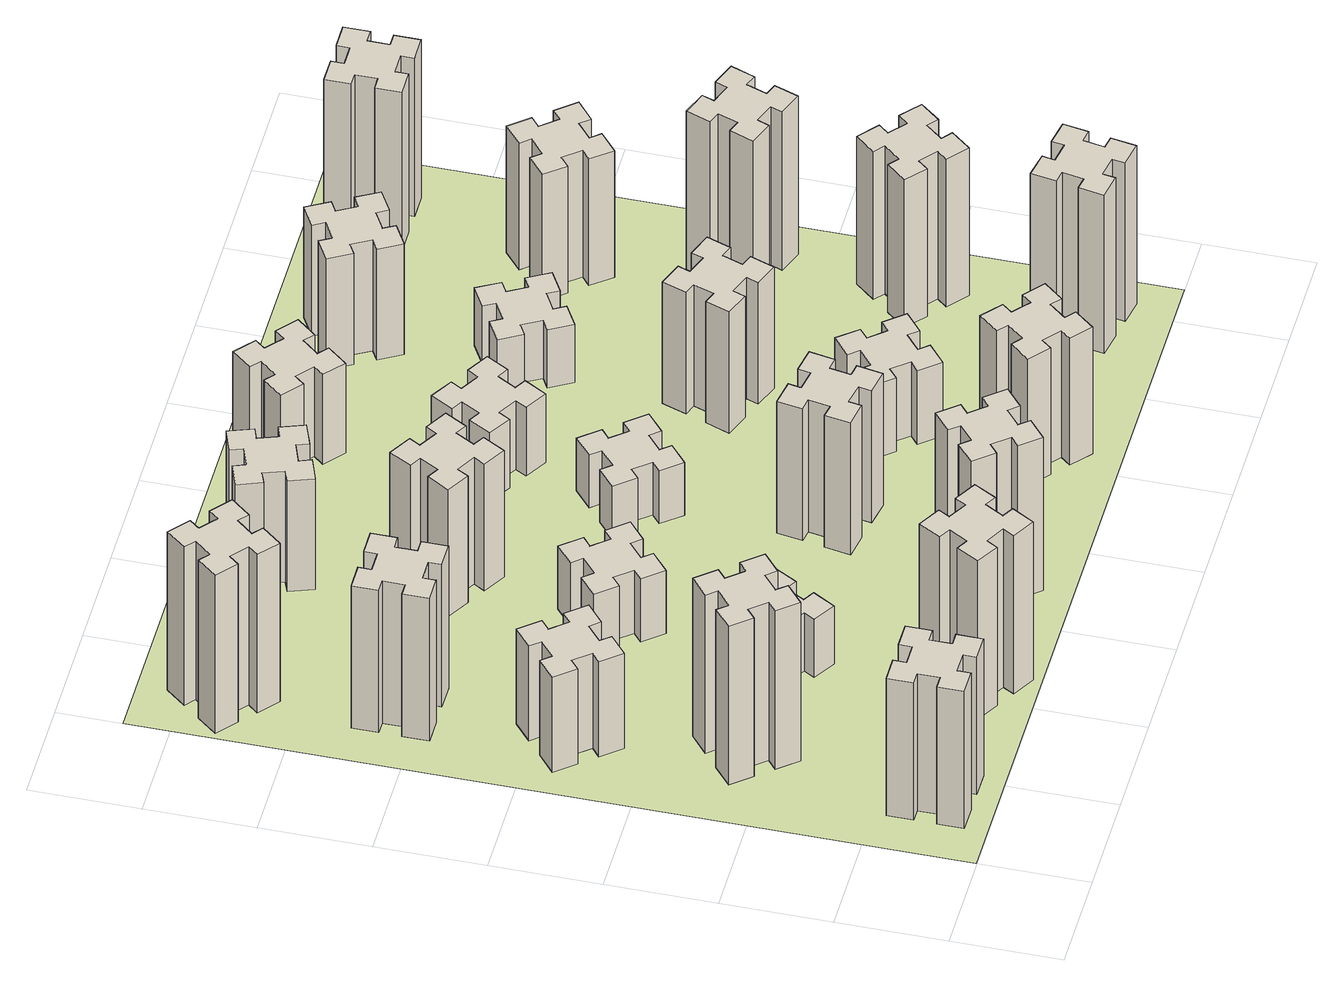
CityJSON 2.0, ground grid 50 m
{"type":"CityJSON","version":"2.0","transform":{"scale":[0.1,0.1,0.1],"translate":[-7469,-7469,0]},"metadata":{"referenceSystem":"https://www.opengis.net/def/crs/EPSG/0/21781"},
"CityObjects":{
"building1":{"type":"Building","attributes":{"class":"1000","function":"1000","usage":"1000","yearOfConstruction":2016,"roofType":"1000","measuredHeight":78,"storeysAboveGround":30,"storeysBelowGround":0},"geometry":[{"type":"Solid","lod":"1","boundaries":[[[[0,1,2,3,4,5,6,7,8,9,10,11,12,13,14,15,16,17,18,19]],[[17,16,20,21]],[[16,15,22,20]],[[15,14,23,22]],[[14,13,24,23]],[[13,12,25,24]],[[12,11,26,25]],[[11,10,27,26]],[[10,9,28,27]],[[9,8,29,28]],[[8,7,30,29]],[[7,6,31,30]],[[6,5,32,31]],[[5,4,33,32]],[[4,3,34,33]],[[3,2,35,34]],[[2,1,36,35]],[[1,0,37,36]],[[0,19,38,37]],[[19,18,39,38]],[[18,17,21,39]],[[24,25,26,27,28,29,30,31,32,33,34,35,36,37,38,39,21,20,22,23]]]]}]},
"building2":{"type":"Building","attributes":{"class":"1000","function":"1000","usage":"1000","yearOfConstruction":2016,"roofType":"1000","measuredHeight":90,"storeysAboveGround":30,"storeysBelowGround":0},"geometry":[{"type":"Solid","lod":"1","boundaries":[[[[40,41,42,43,44,45,46,47,48,49,50,51,52,53,54,55,56,57,58,59]],[[57,56,60,61]],[[56,55,62,60]],[[55,54,63,62]],[[54,53,64,63]],[[53,52,65,64]],[[52,51,66,65]],[[51,50,67,66]],[[50,49,68,67]],[[49,48,69,68]],[[48,47,70,69]],[[47,46,71,70]],[[46,45,72,71]],[[45,44,73,72]],[[44,43,74,73]],[[43,42,75,74]],[[42,41,76,75]],[[41,40,77,76]],[[40,59,78,77]],[[59,58,79,78]],[[58,57,61,79]],[[64,65,66,67,68,69,70,71,72,73,74,75,76,77,78,79,61,60,62,63]]]]}]},
"building3":{"type":"Building","attributes":{"class":"1000","function":"1000","usage":"1000","yearOfConstruction":2016,"roofType":"1000","measuredHeight":54,"storeysAboveGround":30,"storeysBelowGround":0},"geometry":[{"type":"Solid","lod":"1","boundaries":[[[[80,81,82,83,84,85,86,87,88,89,90,91,92,93,94,95,96,97,98,99]],[[97,96,100,101]],[[96,95,102,100]],[[95,94,103,102]],[[94,93,104,103]],[[93,92,105,104]],[[92,91,106,105]],[[91,90,107,106]],[[90,89,108,107]],[[89,88,109,108]],[[88,87,110,109]],[[87,86,111,110]],[[86,85,112,111]],[[85,84,113,112]],[[84,83,114,113]],[[83,82,115,114]],[[82,81,116,115]],[[81,80,117,116]],[[80,99,118,117]],[[99,98,119,118]],[[98,97,101,119]],[[104,105,106,107,108,109,110,111,112,113,114,115,116,117,118,119,101,100,102,103]]]]}]},
"building4":{"type":"Building","attributes":{"class":"1000","function":"1000","usage":"1000","yearOfConstruction":2016,"roofType":"1000","measuredHeight":81,"storeysAboveGround":30,"storeysBelowGround":0},"geometry":[{"type":"Solid","lod":"1","boundaries":[[[[120,121,122,123,124,125,126,127,128,129,130,131,132,133,134,135,136,137,138,139]],[[137,136,140,141]],[[136,135,142,140]],[[135,134,143,142]],[[134,133,144,143]],[[133,132,145,144]],[[132,131,146,145]],[[131,130,147,146]],[[130,129,148,147]],[[129,128,149,148]],[[128,127,150,149]],[[127,126,151,150]],[[126,125,152,151]],[[125,124,153,152]],[[124,123,154,153]],[[123,122,155,154]],[[122,121,156,155]],[[121,120,157,156]],[[120,139,158,157]],[[139,138,159,158]],[[138,137,141,159]],[[144,145,146,147,148,149,150,151,152,153,154,155,156,157,158,159,141,140,142,143]]]]}]},
"building5":{"type":"Building","attributes":{"class":"1000","function":"1000","usage":"1000","yearOfConstruction":2016,"roofType":"1000","measuredHeight":90,"storeysAboveGround":30,"storeysBelowGround":0},"geometry":[{"type":"Solid","lod":"1","boundaries":[[[[160,161,162,163,164,165,166,167,168,169,170,171,172,173,174,175,176,177,178,179]],[[177,176,180,181]],[[176,175,182,180]],[[175,174,183,182]],[[174,173,184,183]],[[173,172,185,184]],[[172,171,186,185]],[[171,170,187,186]],[[170,169,188,187]],[[169,168,189,188]],[[168,167,190,189]],[[167,166,191,190]],[[166,165,192,191]],[[165,164,193,192]],[[164,163,194,193]],[[163,162,195,194]],[[162,161,196,195]],[[161,160,197,196]],[[160,179,198,197]],[[179,178,199,198]],[[178,177,181,199]],[[184,185,186,187,188,189,190,191,192,193,194,195,196,197,198,199,181,180,182,183]]]]}]},
"building6":{"type":"Building","attributes":{"class":"1000","function":"1000","usage":"1000","yearOfConstruction":2016,"roofType":"1000","measuredHeight":90,"storeysAboveGround":30,"storeysBelowGround":0},"geometry":[{"type":"Solid","lod":"1","boundaries":[[[[200,201,202,203,204,205,206,207,208,209,210,211,212,213,214,215,216,217,218,219]],[[217,216,220,221]],[[216,215,222,220]],[[215,214,223,222]],[[214,213,224,223]],[[213,212,225,224]],[[212,211,226,225]],[[211,210,227,226]],[[210,209,228,227]],[[209,208,229,228]],[[208,207,230,229]],[[207,206,231,230]],[[206,205,232,231]],[[205,204,233,232]],[[204,203,234,233]],[[203,202,235,234]],[[202,201,236,235]],[[201,200,237,236]],[[200,219,238,237]],[[219,218,239,238]],[[218,217,221,239]],[[224,225,226,227,228,229,230,231,232,233,234,235,236,237,238,239,221,220,222,223]]]]}]},
"building7":{"type":"Building","attributes":{"class":"1000","function":"1000","usage":"1000","yearOfConstruction":2016,"roofType":"1000","measuredHeight":33,"storeysAboveGround":30,"storeysBelowGround":0},"geometry":[{"type":"Solid","lod":"1","boundaries":[[[[240,241,242,243,244,245,246,247,248,249,250,251,252,253,254,255,256,257,258,259]],[[257,256,260,261]],[[256,255,262,260]],[[255,254,263,262]],[[254,253,264,263]],[[253,252,265,264]],[[252,251,266,265]],[[251,250,267,266]],[[250,249,268,267]],[[249,248,269,268]],[[248,247,270,269]],[[247,246,271,270]],[[246,245,272,271]],[[245,244,273,272]],[[244,243,274,273]],[[243,242,275,274]],[[242,241,276,275]],[[241,240,277,276]],[[240,259,278,277]],[[259,258,279,278]],[[258,257,261,279]],[[264,265,266,267,268,269,270,271,272,273,274,275,276,277,278,279,261,260,262,263]]]]}]},
"building8":{"type":"Building","attributes":{"class":"1000","function":"1000","usage":"1000","yearOfConstruction":2016,"roofType":"1000","measuredHeight":36,"storeysAboveGround":30,"storeysBelowGround":0},"geometry":[{"type":"Solid","lod":"1","boundaries":[[[[280,281,282,283,284,285,286,287,288,289,290,291,292,293,294,295,296,297,298,299]],[[297,296,300,301]],[[296,295,302,300]],[[295,294,303,302]],[[294,293,304,303]],[[293,292,305,304]],[[292,291,306,305]],[[291,290,307,306]],[[290,289,308,307]],[[289,288,309,308]],[[288,287,310,309]],[[287,286,311,310]],[[286,285,312,311]],[[285,284,313,312]],[[284,283,314,313]],[[283,282,315,314]],[[282,281,316,315]],[[281,280,317,316]],[[280,299,318,317]],[[299,298,319,318]],[[298,297,301,319]],[[304,305,306,307,308,309,310,311,312,313,314,315,316,317,318,319,301,300,302,303]]]]}]},
"building9":{"type":"Building","attributes":{"class":"1000","function":"1000","usage":"1000","yearOfConstruction":2016,"roofType":"1000","measuredHeight":87,"storeysAboveGround":30,"storeysBelowGround":0},"geometry":[{"type":"Solid","lod":"1","boundaries":[[[[320,321,322,323,324,325,326,327,328,329,330,331,332,333,334,335,336,337,338,339]],[[337,336,340,341]],[[336,335,342,340]],[[335,334,343,342]],[[334,333,344,343]],[[333,332,345,344]],[[332,331,346,345]],[[331,330,347,346]],[[330,329,348,347]],[[329,328,349,348]],[[328,327,350,349]],[[327,326,351,350]],[[326,325,352,351]],[[325,324,353,352]],[[324,323,354,353]],[[323,322,355,354]],[[322,321,356,355]],[[321,320,357,356]],[[320,339,358,357]],[[339,338,359,358]],[[338,337,341,359]],[[344,345,346,347,348,349,350,351,352,353,354,355,356,357,358,359,341,340,342,343]]]]}]},
"building10":{"type":"Building","attributes":{"class":"1000","function":"1000","usage":"1000","yearOfConstruction":2016,"roofType":"1000","measuredHeight":72,"storeysAboveGround":30,"storeysBelowGround":0},"geometry":[{"type":"Solid","lod":"1","boundaries":[[[[360,361,362,363,364,365,366,367,368,369,370,371,372,373,374,375,376,377,378,379]],[[377,376,380,381]],[[376,375,382,380]],[[375,374,383,382]],[[374,373,384,383]],[[373,372,385,384]],[[372,371,386,385]],[[371,370,387,386]],[[370,369,388,387]],[[369,368,389,388]],[[368,367,390,389]],[[367,366,391,390]],[[366,365,392,391]],[[365,364,393,392]],[[364,363,394,393]],[[363,362,395,394]],[[362,361,396,395]],[[361,360,397,396]],[[360,379,398,397]],[[379,378,399,398]],[[378,377,381,399]],[[384,385,386,387,388,389,390,391,392,393,394,395,396,397,398,399,381,380,382,383]]]]}]},
"building11":{"type":"Building","attributes":{"class":"1000","function":"1000","usage":"1000","yearOfConstruction":2016,"roofType":"1000","measuredHeight":63,"storeysAboveGround":30,"storeysBelowGround":0},"geometry":[{"type":"Solid","lod":"1","boundaries":[[[[400,401,402,403,404,405,406,407,408,409,410,411,412,413,414,415,416,417,418,419]],[[417,416,420,421]],[[416,415,422,420]],[[415,414,423,422]],[[414,413,424,423]],[[413,412,425,424]],[[412,411,426,425]],[[411,410,427,426]],[[410,409,428,427]],[[409,408,429,428]],[[408,407,430,429]],[[407,406,431,430]],[[406,405,432,431]],[[405,404,433,432]],[[404,403,434,433]],[[403,402,435,434]],[[402,401,436,435]],[[401,400,437,436]],[[400,419,438,437]],[[419,418,439,438]],[[418,417,421,439]],[[424,425,426,427,428,429,430,431,432,433,434,435,436,437,438,439,421,420,422,423]]]]}]},
"building12":{"type":"Building","attributes":{"class":"1000","function":"1000","usage":"1000","yearOfConstruction":2016,"roofType":"1000","measuredHeight":75,"storeysAboveGround":30,"storeysBelowGround":0},"geometry":[{"type":"Solid","lod":"1","boundaries":[[[[440,441,442,443,444,445,446,447,448,449,450,451,452,453,454,455,456,457,458,459]],[[457,456,460,461]],[[456,455,462,460]],[[455,454,463,462]],[[454,453,464,463]],[[453,452,465,464]],[[452,451,466,465]],[[451,450,467,466]],[[450,449,468,467]],[[449,448,469,468]],[[448,447,470,469]],[[447,446,471,470]],[[446,445,472,471]],[[445,444,473,472]],[[444,443,474,473]],[[443,442,475,474]],[[442,441,476,475]],[[441,440,477,476]],[[440,459,478,477]],[[459,458,479,478]],[[458,457,461,479]],[[464,465,466,467,468,469,470,471,472,473,474,475,476,477,478,479,461,460,462,463]]]]}]},
"building13":{"type":"Building","attributes":{"class":"1000","function":"1000","usage":"1000","yearOfConstruction":2016,"roofType":"1000","measuredHeight":30,"storeysAboveGround":30,"storeysBelowGround":0},"geometry":[{"type":"Solid","lod":"1","boundaries":[[[[480,481,482,483,484,485,486,487,488,489,490,491,492,493,494,495,496,497,498,499]],[[497,496,500,501]],[[496,495,502,500]],[[495,494,503,502]],[[494,493,504,503]],[[493,492,505,504]],[[492,491,506,505]],[[491,490,507,506]],[[490,489,508,507]],[[489,488,509,508]],[[488,487,510,509]],[[487,486,511,510]],[[486,485,512,511]],[[485,484,513,512]],[[484,483,514,513]],[[483,482,515,514]],[[482,481,516,515]],[[481,480,517,516]],[[480,499,518,517]],[[499,498,519,518]],[[498,497,501,519]],[[504,505,506,507,508,509,510,511,512,513,514,515,516,517,518,519,501,500,502,503]]]]}]},
"building14":{"type":"Building","attributes":{"class":"1000","function":"1000","usage":"1000","yearOfConstruction":2016,"roofType":"1000","measuredHeight":72,"storeysAboveGround":30,"storeysBelowGround":0},"geometry":[{"type":"Solid","lod":"1","boundaries":[[[[520,521,522,523,524,525,526,527,528,529,530,531,532,533,534,535,536,537,538,539]],[[537,536,540,541]],[[536,535,542,540]],[[535,534,543,542]],[[534,533,544,543]],[[533,532,545,544]],[[532,531,546,545]],[[531,530,547,546]],[[530,529,548,547]],[[529,528,549,548]],[[528,527,550,549]],[[527,526,551,550]],[[526,525,552,551]],[[525,524,553,552]],[[524,523,554,553]],[[523,522,555,554]],[[522,521,556,555]],[[521,520,557,556]],[[520,539,558,557]],[[539,538,559,558]],[[538,537,541,559]],[[544,545,546,547,548,549,550,551,552,553,554,555,556,557,558,559,541,540,542,543]]]]}]},
"building15":{"type":"Building","attributes":{"class":"1000","function":"1000","usage":"1000","yearOfConstruction":2016,"roofType":"1000","measuredHeight":39,"storeysAboveGround":30,"storeysBelowGround":0},"geometry":[{"type":"Solid","lod":"1","boundaries":[[[[560,561,562,563,564,565,566,567,568,569,570,571,572,573,574,575,576,577,578,579]],[[577,576,580,581]],[[576,575,582,580]],[[575,574,583,582]],[[574,573,584,583]],[[573,572,585,584]],[[572,571,586,585]],[[571,570,587,586]],[[570,569,588,587]],[[569,568,589,588]],[[568,567,590,589]],[[567,566,591,590]],[[566,565,592,591]],[[565,564,593,592]],[[564,563,594,593]],[[563,562,595,594]],[[562,561,596,595]],[[561,560,597,596]],[[560,579,598,597]],[[579,578,599,598]],[[578,577,581,599]],[[584,585,586,587,588,589,590,591,592,593,594,595,596,597,598,599,581,580,582,583]]]]}]},
"building16":{"type":"Building","attributes":{"class":"1000","function":"1000","usage":"1000","yearOfConstruction":2016,"roofType":"1000","measuredHeight":51,"storeysAboveGround":30,"storeysBelowGround":0},"geometry":[{"type":"Solid","lod":"1","boundaries":[[[[600,601,602,603,604,605,606,607,608,609,610,611,612,613,614,615,616,617,618,619]],[[617,616,620,621]],[[616,615,622,620]],[[615,614,623,622]],[[614,613,624,623]],[[613,612,625,624]],[[612,611,626,625]],[[611,610,627,626]],[[610,609,628,627]],[[609,608,629,628]],[[608,607,630,629]],[[607,606,631,630]],[[606,605,632,631]],[[605,604,633,632]],[[604,603,634,633]],[[603,602,635,634]],[[602,601,636,635]],[[601,600,637,636]],[[600,619,638,637]],[[619,618,639,638]],[[618,617,621,639]],[[624,625,626,627,628,629,630,631,632,633,634,635,636,637,638,639,621,620,622,623]]]]}]},
"building17":{"type":"Building","attributes":{"class":"1000","function":"1000","usage":"1000","yearOfConstruction":2016,"roofType":"1000","measuredHeight":42,"storeysAboveGround":30,"storeysBelowGround":0},"geometry":[{"type":"Solid","lod":"1","boundaries":[[[[640,641,642,643,644,645,646,647,648,649,650,651,652,653,654,655,656,657,658,659]],[[657,656,660,661]],[[656,655,662,660]],[[655,654,663,662]],[[654,653,664,663]],[[653,652,665,664]],[[652,651,666,665]],[[651,650,667,666]],[[650,649,668,667]],[[649,648,669,668]],[[648,647,670,669]],[[647,646,671,670]],[[646,645,672,671]],[[645,644,673,672]],[[644,643,674,673]],[[643,642,675,674]],[[642,641,676,675]],[[641,640,677,676]],[[640,659,678,677]],[[659,658,679,678]],[[658,657,661,679]],[[664,665,666,667,668,669,670,671,672,673,674,675,676,677,678,679,661,660,662,663]]]]}]},
"building18":{"type":"Building","attributes":{"class":"1000","function":"1000","usage":"1000","yearOfConstruction":2016,"roofType":"1000","measuredHeight":69,"storeysAboveGround":30,"storeysBelowGround":0},"geometry":[{"type":"Solid","lod":"1","boundaries":[[[[680,681,682,683,684,685,686,687,688,689,690,691,692,693,694,695,696,697,698,699]],[[697,696,700,701]],[[696,695,702,700]],[[695,694,703,702]],[[694,693,704,703]],[[693,692,705,704]],[[692,691,706,705]],[[691,690,707,706]],[[690,689,708,707]],[[689,688,709,708]],[[688,687,710,709]],[[687,686,711,710]],[[686,685,712,711]],[[685,684,713,712]],[[684,683,714,713]],[[683,682,715,714]],[[682,681,716,715]],[[681,680,717,716]],[[680,699,718,717]],[[699,698,719,718]],[[698,697,701,719]],[[704,705,706,707,708,709,710,711,712,713,714,715,716,717,718,719,701,700,702,703]]]]}]},
"building19":{"type":"Building","attributes":{"class":"1000","function":"1000","usage":"1000","yearOfConstruction":2016,"roofType":"1000","measuredHeight":33,"storeysAboveGround":30,"storeysBelowGround":0},"geometry":[{"type":"Solid","lod":"1","boundaries":[[[[720,721,722,723,724,725,726,727,728,729,730,731,732,733,734,735,736,737,738,739]],[[737,736,740,741]],[[736,735,742,740]],[[735,734,743,742]],[[734,733,744,743]],[[733,732,745,744]],[[732,731,746,745]],[[731,730,747,746]],[[730,729,748,747]],[[729,728,749,748]],[[728,727,750,749]],[[727,726,751,750]],[[726,725,752,751]],[[725,724,753,752]],[[724,723,754,753]],[[723,722,755,754]],[[722,721,756,755]],[[721,720,757,756]],[[720,739,758,757]],[[739,738,759,758]],[[738,737,741,759]],[[744,745,746,747,748,749,750,751,752,753,754,755,756,757,758,759,741,740,742,743]]]]}]},
"building20":{"type":"Building","attributes":{"class":"1000","function":"1000","usage":"1000","yearOfConstruction":2016,"roofType":"1000","measuredHeight":90,"storeysAboveGround":30,"storeysBelowGround":0},"geometry":[{"type":"Solid","lod":"1","boundaries":[[[[760,761,762,763,764,765,766,767,768,769,770,771,772,773,774,775,776,777,778,779]],[[777,776,780,781]],[[776,775,782,780]],[[775,774,783,782]],[[774,773,784,783]],[[773,772,785,784]],[[772,771,786,785]],[[771,770,787,786]],[[770,769,788,787]],[[769,768,789,788]],[[768,767,790,789]],[[767,766,791,790]],[[766,765,792,791]],[[765,764,793,792]],[[764,763,794,793]],[[763,762,795,794]],[[762,761,796,795]],[[761,760,797,796]],[[760,779,798,797]],[[779,778,799,798]],[[778,777,781,799]],[[784,785,786,787,788,789,790,791,792,793,794,795,796,797,798,799,781,780,782,783]]]]}]},
"building21":{"type":"Building","attributes":{"class":"1000","function":"1000","usage":"1000","yearOfConstruction":2016,"roofType":"1000","measuredHeight":63,"storeysAboveGround":30,"storeysBelowGround":0},"geometry":[{"type":"Solid","lod":"1","boundaries":[[[[800,801,802,803,804,805,806,807,808,809,810,811,812,813,814,815,816,817,818,819]],[[817,816,820,821]],[[816,815,822,820]],[[815,814,823,822]],[[814,813,824,823]],[[813,812,825,824]],[[812,811,826,825]],[[811,810,827,826]],[[810,809,828,827]],[[809,808,829,828]],[[808,807,830,829]],[[807,806,831,830]],[[806,805,832,831]],[[805,804,833,832]],[[804,803,834,833]],[[803,802,835,834]],[[802,801,836,835]],[[801,800,837,836]],[[800,819,838,837]],[[819,818,839,838]],[[818,817,821,839]],[[824,825,826,827,828,829,830,831,832,833,834,835,836,837,838,839,821,820,822,823]]]]}]},
"building22":{"type":"Building","attributes":{"class":"1000","function":"1000","usage":"1000","yearOfConstruction":2016,"roofType":"1000","measuredHeight":84,"storeysAboveGround":30,"storeysBelowGround":0},"geometry":[{"type":"Solid","lod":"1","boundaries":[[[[840,841,842,843,844,845,846,847,848,849,850,851,852,853,854,855,856,857,858,859]],[[857,856,860,861]],[[856,855,862,860]],[[855,854,863,862]],[[854,853,864,863]],[[853,852,865,864]],[[852,851,866,865]],[[851,850,867,866]],[[850,849,868,867]],[[849,848,869,868]],[[848,847,870,869]],[[847,846,871,870]],[[846,845,872,871]],[[845,844,873,872]],[[844,843,874,873]],[[843,842,875,874]],[[842,841,876,875]],[[841,840,877,876]],[[840,859,878,877]],[[859,858,879,878]],[[858,857,861,879]],[[864,865,866,867,868,869,870,871,872,873,874,875,876,877,878,879,861,860,862,863]]]]}]},
"building23":{"type":"Building","attributes":{"class":"1000","function":"1000","usage":"1000","yearOfConstruction":2016,"roofType":"1000","measuredHeight":90,"storeysAboveGround":30,"storeysBelowGround":0},"geometry":[{"type":"Solid","lod":"1","boundaries":[[[[880,881,882,883,884,885,886,887,888,889,890,891,892,893,894,895,896,897,898,899]],[[897,896,900,901]],[[896,895,902,900]],[[895,894,903,902]],[[894,893,904,903]],[[893,892,905,904]],[[892,891,906,905]],[[891,890,907,906]],[[890,889,908,907]],[[889,888,909,908]],[[888,887,910,909]],[[887,886,911,910]],[[886,885,912,911]],[[885,884,913,912]],[[884,883,914,913]],[[883,882,915,914]],[[882,881,916,915]],[[881,880,917,916]],[[880,899,918,917]],[[899,898,919,918]],[[898,897,901,919]],[[904,905,906,907,908,909,910,911,912,913,914,915,916,917,918,919,901,900,902,903]]]]}]},
"building24":{"type":"Building","attributes":{"class":"1000","function":"1000","usage":"1000","yearOfConstruction":2016,"roofType":"1000","measuredHeight":72,"storeysAboveGround":30,"storeysBelowGround":0},"geometry":[{"type":"Solid","lod":"1","boundaries":[[[[920,921,922,923,924,925,926,927,928,929,930,931,932,933,934,935,936,937,938,939]],[[937,936,940,941]],[[936,935,942,940]],[[935,934,943,942]],[[934,933,944,943]],[[933,932,945,944]],[[932,931,946,945]],[[931,930,947,946]],[[930,929,948,947]],[[929,928,949,948]],[[928,927,950,949]],[[927,926,951,950]],[[926,925,952,951]],[[925,924,953,952]],[[924,923,954,953]],[[923,922,955,954]],[[922,921,956,955]],[[921,920,957,956]],[[920,939,958,957]],[[939,938,959,958]],[[938,937,941,959]],[[944,945,946,947,948,949,950,951,952,953,954,955,956,957,958,959,941,940,942,943]]]]}]},
"building25":{"type":"Building","attributes":{"class":"1000","function":"1000","usage":"1000","yearOfConstruction":2016,"roofType":"1000","measuredHeight":90,"storeysAboveGround":30,"storeysBelowGround":0},"geometry":[{"type":"Solid","lod":"1","boundaries":[[[[960,961,962,963,964,965,966,967,968,969,970,971,972,973,974,975,976,977,978,979]],[[977,976,980,981]],[[976,975,982,980]],[[975,974,983,982]],[[974,973,984,983]],[[973,972,985,984]],[[972,971,986,985]],[[971,970,987,986]],[[970,969,988,987]],[[969,968,989,988]],[[968,967,990,989]],[[967,966,991,990]],[[966,965,992,991]],[[965,964,993,992]],[[964,963,994,993]],[[963,962,995,994]],[[962,961,996,995]],[[961,960,997,996]],[[960,979,998,997]],[[979,978,999,998]],[[978,977,981,999]],[[984,985,986,987,988,989,990,991,992,993,994,995,996,997,998,999,981,980,982,983]]]]}]},
"landuse1":{"type":"LandUse","attributes":{"name":"plot1","function":"1010"},"geometry":[{"type":"MultiSurface","lod":"1","boundaries":[[[1000,1001,1002,1003]]]}]}
},
"vertices":[
[265,325,0],[265,225,0],[205,225,0],[205,105,0],[325,105,0],[325,165,0],[425,165,0],[425,105,0],[545,105,0],[545,225,0],[485,225,0],[485,325,0],[545,325,0],[545,445,0],[425,445,0],[425,385,0],[325,385,0],[325,445,0],[205,445,0],[205,325,0],[325,385,780],[325,445,780],[425,385,780],[425,445,780],[545,445,780],[545,325,780],[485,325,780],[485,225,780],[545,225,780],[545,105,780],[425,105,780],[425,165,780],[325,165,780],[325,105,780],[205,105,780],[205,225,780],[265,225,780],[265,325,780],[205,325,780],[205,445,780],
[592,1148,0],[527,1224,0],[573,1263,0],[496,1355,0],[404,1278,0],[443,1232,0],[366,1167,0],[328,1213,0],[236,1136,0],[313,1044,0],[359,1083,0],[423,1006,0],[377,968,0],[454,876,0],[546,953,0],[508,999,0],[584,1063,0],[623,1017,0],[715,1094,0],[638,1186,0],[584,1063,900],[623,1017,900],[508,999,900],[546,953,900],[454,876,900],[377,968,900],[423,1006,900],[359,1083,900],[313,1044,900],[236,1136,900],[328,1213,900],[366,1167,900],[443,1232,900],[404,1278,900],[496,1355,900],[573,1263,900],[527,1224,900],[592,1148,900],[638,1186,900],[715,1094,900],
[492,1888,0],[427,1964,0],[473,2003,0],[396,2095,0],[304,2018,0],[343,1972,0],[266,1907,0],[228,1953,0],[136,1876,0],[213,1784,0],[259,1823,0],[323,1746,0],[277,1708,0],[354,1616,0],[446,1693,0],[408,1739,0],[484,1803,0],[523,1757,0],[615,1834,0],[538,1926,0],[484,1803,540],[523,1757,540],[408,1739,540],[446,1693,540],[354,1616,540],[277,1708,540],[323,1746,540],[259,1823,540],[213,1784,540],[136,1876,540],[228,1953,540],[266,1907,540],[343,1972,540],[304,2018,540],[396,2095,540],[473,2003,540],[427,1964,540],[492,1888,540],[538,1926,540],[615,1834,540],
[485,2545,0],[485,2645,0],[545,2645,0],[545,2765,0],[425,2765,0],[425,2705,0],[325,2705,0],[325,2765,0],[205,2765,0],[205,2645,0],[265,2645,0],[265,2545,0],[205,2545,0],[205,2425,0],[325,2425,0],[325,2485,0],[425,2485,0],[425,2425,0],[545,2425,0],[545,2545,0],[425,2485,810],[425,2425,810],[325,2485,810],[325,2425,810],[205,2425,810],[205,2545,810],[265,2545,810],[265,2645,810],[205,2645,810],[205,2765,810],[325,2765,810],[325,2705,810],[425,2705,810],[425,2765,810],[545,2765,810],[545,2645,810],[485,2645,810],[485,2545,810],[545,2545,810],[545,2425,810],
[1214,346,0],[1127,396,0],[1157,448,0],[1053,508,0],[993,404,0],[1045,374,0],[995,287,0],[943,317,0],[883,213,0],[987,153,0],[1017,205,0],[1104,155,0],[1074,103,0],[1178,43,0],[1238,147,0],[1186,177,0],[1236,264,0],[1288,234,0],[1348,338,0],[1244,398,0],[1236,264,900],[1288,234,900],[1186,177,900],[1238,147,900],[1178,43,900],[1074,103,900],[1104,155,900],[1017,205,900],[987,153,900],[883,213,900],[943,317,900],[995,287,900],[1045,374,900],[993,404,900],[1053,508,900],[1157,448,900],[1127,396,900],[1214,346,900],[1244,398,900],[1348,338,900],
[384,3387,0],[308,3452,0],[346,3498,0],[254,3575,0],[177,3483,0],[223,3444,0],[159,3368,0],[113,3406,0],[36,3314,0],[128,3237,0],[166,3283,0],[243,3219,0],[204,3173,0],[296,3096,0],[373,3188,0],[327,3226,0],[392,3303,0],[438,3264,0],[515,3356,0],[423,3433,0],[392,3303,900],[438,3264,900],[327,3226,900],[373,3188,900],[296,3096,900],[204,3173,900],[243,3219,900],[166,3283,900],[128,3237,900],[36,3314,900],[113,3406,900],[159,3368,900],[223,3444,900],[177,3483,900],[254,3575,900],[346,3498,900],[308,3452,900],[384,3387,900],[423,3433,900],[515,3356,900],
[1086,1017,0],[1136,1104,0],[1188,1074,0],[1248,1178,0],[1144,1238,0],[1114,1186,0],[1027,1236,0],[1057,1288,0],[953,1348,0],[893,1244,0],[945,1214,0],[895,1127,0],[843,1157,0],[783,1053,0],[887,993,0],[917,1045,0],[1004,995,0],[974,943,0],[1078,883,0],[1138,987,0],[1004,995,330],[974,943,330],[917,1045,330],[887,993,330],[783,1053,330],[843,1157,330],[895,1127,330],[945,1214,330],[893,1244,330],[953,1348,330],[1057,1288,330],[1027,1236,330],[1114,1186,330],[1144,1238,330],[1248,1178,330],[1188,1074,330],[1136,1104,330],[1086,1017,330],[1138,987,330],[1078,883,330],
[1083,1972,0],[1006,1907,0],[968,1953,0],[876,1876,0],[953,1784,0],[999,1823,0],[1063,1746,0],[1017,1708,0],[1094,1616,0],[1186,1693,0],[1148,1739,0],[1224,1803,0],[1263,1757,0],[1355,1834,0],[1278,1926,0],[1232,1888,0],[1167,1964,0],[1213,2003,0],[1136,2095,0],[1044,2018,0],[1167,1964,360],[1213,2003,360],[1232,1888,360],[1278,1926,360],[1355,1834,360],[1263,1757,360],[1224,1803,360],[1148,1739,360],[1186,1693,360],[1094,1616,360],[1017,1708,360],[1063,1746,360],[999,1823,360],[953,1784,360],[876,1876,360],[968,1953,360],[1006,1907,360],[1083,1972,360],[1044,2018,360],[1136,2095,360],
[1639,343,0],[1703,266,0],[1657,228,0],[1734,136,0],[1826,213,0],[1788,259,0],[1864,323,0],[1903,277,0],[1995,354,0],[1918,446,0],[1872,408,0],[1807,484,0],[1853,523,0],[1776,615,0],[1684,538,0],[1723,492,0],[1646,427,0],[1608,473,0],[1516,396,0],[1593,304,0],[1646,427,870],[1608,473,870],[1723,492,870],[1684,538,870],[1776,615,870],[1853,523,870],[1807,484,870],[1872,408,870],[1918,446,870],[1995,354,870],[1903,277,870],[1864,323,870],[1788,259,870],[1826,213,870],[1734,136,870],[1657,228,870],[1703,266,870],[1639,343,870],[1593,304,870],[1516,396,870],
[1314,2666,0],[1227,2716,0],[1257,2768,0],[1153,2828,0],[1093,2724,0],[1145,2694,0],[1095,2607,0],[1043,2637,0],[983,2533,0],[1087,2473,0],[1117,2525,0],[1204,2475,0],[1174,2423,0],[1278,2363,0],[1338,2467,0],[1286,2497,0],[1336,2584,0],[1388,2554,0],[1448,2658,0],[1344,2718,0],[1336,2584,720],[1388,2554,720],[1286,2497,720],[1338,2467,720],[1278,2363,720],[1174,2423,720],[1204,2475,720],[1117,2525,720],[1087,2473,720],[983,2533,720],[1043,2637,720],[1095,2607,720],[1145,2694,720],[1093,2724,720],[1153,2828,720],[1257,2768,720],[1227,2716,720],[1314,2666,720],[1344,2718,720],[1448,2658,720],
[995,3345,0],[1029,3251,0],[973,3230,0],[1014,3117,0],[1127,3159,0],[1106,3215,0],[1200,3249,0],[1220,3193,0],[1333,3234,0],[1292,3347,0],[1236,3326,0],[1202,3420,0],[1258,3440,0],[1217,3553,0],[1104,3512,0],[1125,3456,0],[1031,3422,0],[1010,3478,0],[897,3437,0],[939,3324,0],[1031,3422,630],[1010,3478,630],[1125,3456,630],[1104,3512,630],[1217,3553,630],[1258,3440,630],[1202,3420,630],[1236,3326,630],[1292,3347,630],[1333,3234,630],[1220,3193,630],[1200,3249,630],[1106,3215,630],[1127,3159,630],[1014,3117,630],[973,3230,630],[1029,3251,630],[995,3345,630],[939,3324,630],[897,3437,630],
[2055,1047,0],[2072,1145,0],[2131,1135,0],[2152,1253,0],[2034,1274,0],[2024,1215,0],[1925,1232,0],[1936,1291,0],[1817,1312,0],[1797,1194,0],[1856,1184,0],[1838,1085,0],[1779,1096,0],[1758,977,0],[1877,957,0],[1887,1016,0],[1985,998,0],[1975,939,0],[2093,918,0],[2114,1037,0],[1985,998,750],[1975,939,750],[1887,1016,750],[1877,957,750],[1758,977,750],[1779,1096,750],[1838,1085,750],[1856,1184,750],[1797,1194,750],[1817,1312,750],[1936,1291,750],[1925,1232,750],[2024,1215,750],[2034,1274,750],[2152,1253,750],[2131,1135,750],[2072,1145,750],[2055,1047,750],[2114,1037,750],[2093,918,750],
[1972,1988,0],[1907,2064,0],[1953,2103,0],[1876,2195,0],[1784,2118,0],[1823,2072,0],[1746,2007,0],[1708,2053,0],[1616,1976,0],[1693,1884,0],[1739,1923,0],[1803,1846,0],[1757,1808,0],[1834,1716,0],[1926,1793,0],[1888,1839,0],[1964,1903,0],[2003,1857,0],[2095,1934,0],[2018,2026,0],[1964,1903,300],[2003,1857,300],[1888,1839,300],[1926,1793,300],[1834,1716,300],[1757,1808,300],[1803,1846,300],[1739,1923,300],[1693,1884,300],[1616,1976,300],[1708,2053,300],[1746,2007,300],[1823,2072,300],[1784,2118,300],[1876,2195,300],[1953,2103,300],[1907,2064,300],[1972,1988,300],[2018,2026,300],[2095,1934,300],
[2486,323,0],[2563,259,0],[2524,213,0],[2616,136,0],[2693,228,0],[2647,266,0],[2712,343,0],[2758,304,0],[2835,396,0],[2743,473,0],[2704,427,0],[2628,492,0],[2666,538,0],[2574,615,0],[2497,523,0],[2543,484,0],[2479,408,0],[2433,446,0],[2356,354,0],[2448,277,0],[2479,408,720],[2433,446,720],[2543,484,720],[2497,523,720],[2574,615,720],[2666,538,720],[2628,492,720],[2704,427,720],[2743,473,720],[2835,396,720],[2758,304,720],[2712,343,720],[2647,266,720],[2693,228,720],[2616,136,720],[2524,213,720],[2563,259,720],[2486,323,720],[2448,277,720],[2356,354,720],
[2026,2497,0],[2076,2584,0],[2128,2554,0],[2188,2658,0],[2084,2718,0],[2054,2666,0],[1967,2716,0],[1997,2768,0],[1893,2828,0],[1833,2724,0],[1885,2694,0],[1835,2607,0],[1783,2637,0],[1723,2533,0],[1827,2473,0],[1857,2525,0],[1944,2475,0],[1914,2423,0],[2018,2363,0],[2078,2467,0],[1944,2475,390],[1914,2423,390],[1857,2525,390],[1827,2473,390],[1723,2533,390],[1783,2637,390],[1835,2607,390],[1885,2694,390],[1833,2724,390],[1893,2828,390],[1997,2768,390],[1967,2716,390],[2054,2666,390],[2084,2718,390],[2188,2658,390],[2128,2554,390],[2076,2584,390],[2026,2497,390],[2078,2467,390],[2018,2363,390],
[1746,3383,0],[1823,3319,0],[1784,3273,0],[1876,3196,0],[1953,3288,0],[1907,3326,0],[1972,3403,0],[2018,3364,0],[2095,3456,0],[2003,3533,0],[1964,3487,0],[1888,3552,0],[1926,3598,0],[1834,3675,0],[1757,3583,0],[1803,3544,0],[1739,3468,0],[1693,3506,0],[1616,3414,0],[1708,3337,0],[1739,3468,510],[1693,3506,510],[1803,3544,510],[1757,3583,510],[1834,3675,510],[1926,3598,510],[1888,3552,510],[1964,3487,510],[2003,3533,510],[2095,3456,510],[2018,3364,510],[1972,3403,510],[1907,3326,510],[1953,3288,510],[1876,3196,510],[1784,3273,510],[1823,3319,510],[1746,3383,510],[1708,3337,510],[1616,3414,510],
[2563,1132,0],[2486,1067,0],[2448,1113,0],[2356,1036,0],[2433,944,0],[2479,983,0],[2543,906,0],[2497,868,0],[2574,776,0],[2666,853,0],[2628,899,0],[2704,963,0],[2743,917,0],[2835,994,0],[2758,1086,0],[2712,1048,0],[2647,1124,0],[2693,1163,0],[2616,1255,0],[2524,1178,0],[2647,1124,420],[2693,1163,420],[2712,1048,420],[2758,1086,420],[2835,994,420],[2743,917,420],[2704,963,420],[2628,899,420],[2666,853,420],[2574,776,420],[2497,868,420],[2543,906,420],[2479,983,420],[2433,944,420],[2356,1036,420],[2448,1113,420],[2486,1067,420],[2563,1132,420],[2524,1178,420],[2616,1255,420],
[2682,1671,0],[2716,1765,0],[2772,1744,0],[2813,1857,0],[2700,1898,0],[2680,1842,0],[2586,1876,0],[2607,1932,0],[2494,1973,0],[2453,1860,0],[2509,1840,0],[2475,1746,0],[2419,1767,0],[2377,1654,0],[2490,1613,0],[2511,1669,0],[2605,1635,0],[2584,1579,0],[2697,1537,0],[2738,1650,0],[2605,1635,690],[2584,1579,690],[2511,1669,690],[2490,1613,690],[2377,1654,690],[2419,1767,690],[2475,1746,690],[2509,1840,690],[2453,1860,690],[2494,1973,690],[2607,1932,690],[2586,1876,690],[2680,1842,690],[2700,1898,690],[2813,1857,690],[2772,1744,690],[2716,1765,690],[2682,1671,690],[2738,1650,690],[2697,1537,690],
[2475,2584,0],[2525,2497,0],[2473,2467,0],[2533,2363,0],[2637,2423,0],[2607,2475,0],[2694,2525,0],[2724,2473,0],[2828,2533,0],[2768,2637,0],[2716,2607,0],[2666,2694,0],[2718,2724,0],[2658,2828,0],[2554,2768,0],[2584,2716,0],[2497,2666,0],[2467,2718,0],[2363,2658,0],[2423,2554,0],[2497,2666,330],[2467,2718,330],[2584,2716,330],[2554,2768,330],[2658,2828,330],[2718,2724,330],[2666,2694,330],[2716,2607,330],[2768,2637,330],[2828,2533,330],[2724,2473,330],[2694,2525,330],[2607,2475,330],[2637,2423,330],[2533,2363,330],[2473,2467,330],[2525,2497,330],[2475,2584,330],[2423,2554,330],[2363,2658,330],
[3504,475,0],[3405,492,0],[3416,551,0],[3297,572,0],[3277,454,0],[3336,444,0],[3318,345,0],[3259,356,0],[3238,237,0],[3357,217,0],[3367,276,0],[3465,258,0],[3455,199,0],[3573,178,0],[3594,297,0],[3535,307,0],[3552,405,0],[3611,395,0],[3632,513,0],[3514,534,0],[3552,405,900],[3611,395,900],[3535,307,900],[3594,297,900],[3573,178,900],[3455,199,900],[3465,258,900],[3367,276,900],[3357,217,900],[3238,237,900],[3259,356,900],[3318,345,900],[3336,444,900],[3277,454,900],[3297,572,900],[3416,551,900],[3405,492,900],[3504,475,900],[3514,534,900],[3632,513,900],
[2716,3347,0],[2666,3434,0],[2718,3464,0],[2658,3568,0],[2554,3508,0],[2584,3456,0],[2497,3406,0],[2467,3458,0],[2363,3398,0],[2423,3294,0],[2475,3324,0],[2525,3237,0],[2473,3207,0],[2533,3103,0],[2637,3163,0],[2607,3215,0],[2694,3265,0],[2724,3213,0],[2828,3273,0],[2768,3377,0],[2694,3265,630],[2724,3213,630],[2607,3215,630],[2637,3163,630],[2533,3103,630],[2473,3207,630],[2525,3237,630],[2475,3324,630],[2423,3294,630],[2363,3398,630],[2467,3458,630],[2497,3406,630],[2584,3456,630],[2554,3508,630],[2658,3568,630],[2718,3464,630],[2666,3434,630],[2716,3347,630],[2768,3377,630],[2828,3273,630],
[3487,1006,0],[3552,1083,0],[3598,1044,0],[3675,1136,0],[3583,1213,0],[3544,1167,0],[3468,1232,0],[3506,1278,0],[3414,1355,0],[3337,1263,0],[3383,1224,0],[3319,1148,0],[3273,1186,0],[3196,1094,0],[3288,1017,0],[3326,1063,0],[3403,999,0],[3364,953,0],[3456,876,0],[3533,968,0],[3403,999,840],[3364,953,840],[3326,1063,840],[3288,1017,840],[3196,1094,840],[3273,1186,840],[3319,1148,840],[3383,1224,840],[3337,1263,840],[3414,1355,840],[3506,1278,840],[3468,1232,840],[3544,1167,840],[3583,1213,840],[3675,1136,840],[3598,1044,840],[3552,1083,840],[3487,1006,840],[3533,968,840],[3456,876,840],
[3520,1942,0],[3426,1976,0],[3447,2032,0],[3334,2073,0],[3293,1960,0],[3349,1940,0],[3315,1846,0],[3259,1867,0],[3217,1754,0],[3330,1713,0],[3351,1769,0],[3445,1735,0],[3424,1679,0],[3537,1637,0],[3578,1750,0],[3522,1771,0],[3556,1865,0],[3612,1844,0],[3653,1957,0],[3540,1998,0],[3556,1865,900],[3612,1844,900],[3522,1771,900],[3578,1750,900],[3537,1637,900],[3424,1679,900],[3445,1735,900],[3351,1769,900],[3330,1713,900],[3217,1754,900],[3259,1867,900],[3315,1846,900],[3349,1940,900],[3293,1960,900],[3334,2073,900],[3447,2032,900],[3426,1976,900],[3520,1942,900],[3540,1998,900],[3653,1957,900],
[3119,2563,0],[3183,2486,0],[3137,2448,0],[3214,2356,0],[3306,2433,0],[3268,2479,0],[3344,2543,0],[3383,2497,0],[3475,2574,0],[3398,2666,0],[3352,2628,0],[3287,2704,0],[3333,2743,0],[3256,2835,0],[3164,2758,0],[3203,2712,0],[3126,2647,0],[3088,2693,0],[2996,2616,0],[3073,2524,0],[3126,2647,720],[3088,2693,720],[3203,2712,720],[3164,2758,720],[3256,2835,720],[3333,2743,720],[3287,2704,720],[3352,2628,720],[3398,2666,720],[3475,2574,720],[3383,2497,720],[3344,2543,720],[3268,2479,720],[3306,2433,720],[3214,2356,720],[3137,2448,720],[3183,2486,720],[3119,2563,720],[3073,2524,720],[2996,2616,720],
[3285,3325,0],[3385,3325,0],[3385,3265,0],[3505,3265,0],[3505,3385,0],[3445,3385,0],[3445,3485,0],[3505,3485,0],[3505,3605,0],[3385,3605,0],[3385,3545,0],[3285,3545,0],[3285,3605,0],[3165,3605,0],[3165,3485,0],[3225,3485,0],[3225,3385,0],[3165,3385,0],[3165,3265,0],[3285,3265,0],[3225,3385,900],[3165,3385,900],[3225,3485,900],[3165,3485,900],[3165,3605,900],[3285,3605,900],[3285,3545,900],[3385,3545,900],[3385,3605,900],[3505,3605,900],[3505,3485,900],[3445,3485,900],[3445,3385,900],[3505,3385,900],[3505,3265,900],[3385,3265,900],[3385,3325,900],[3285,3325,900],[3285,3265,900],[3165,3265,900],
[5,3705,0],[3705,3705,0],[3705,5,0],[5,5,0]
]}
